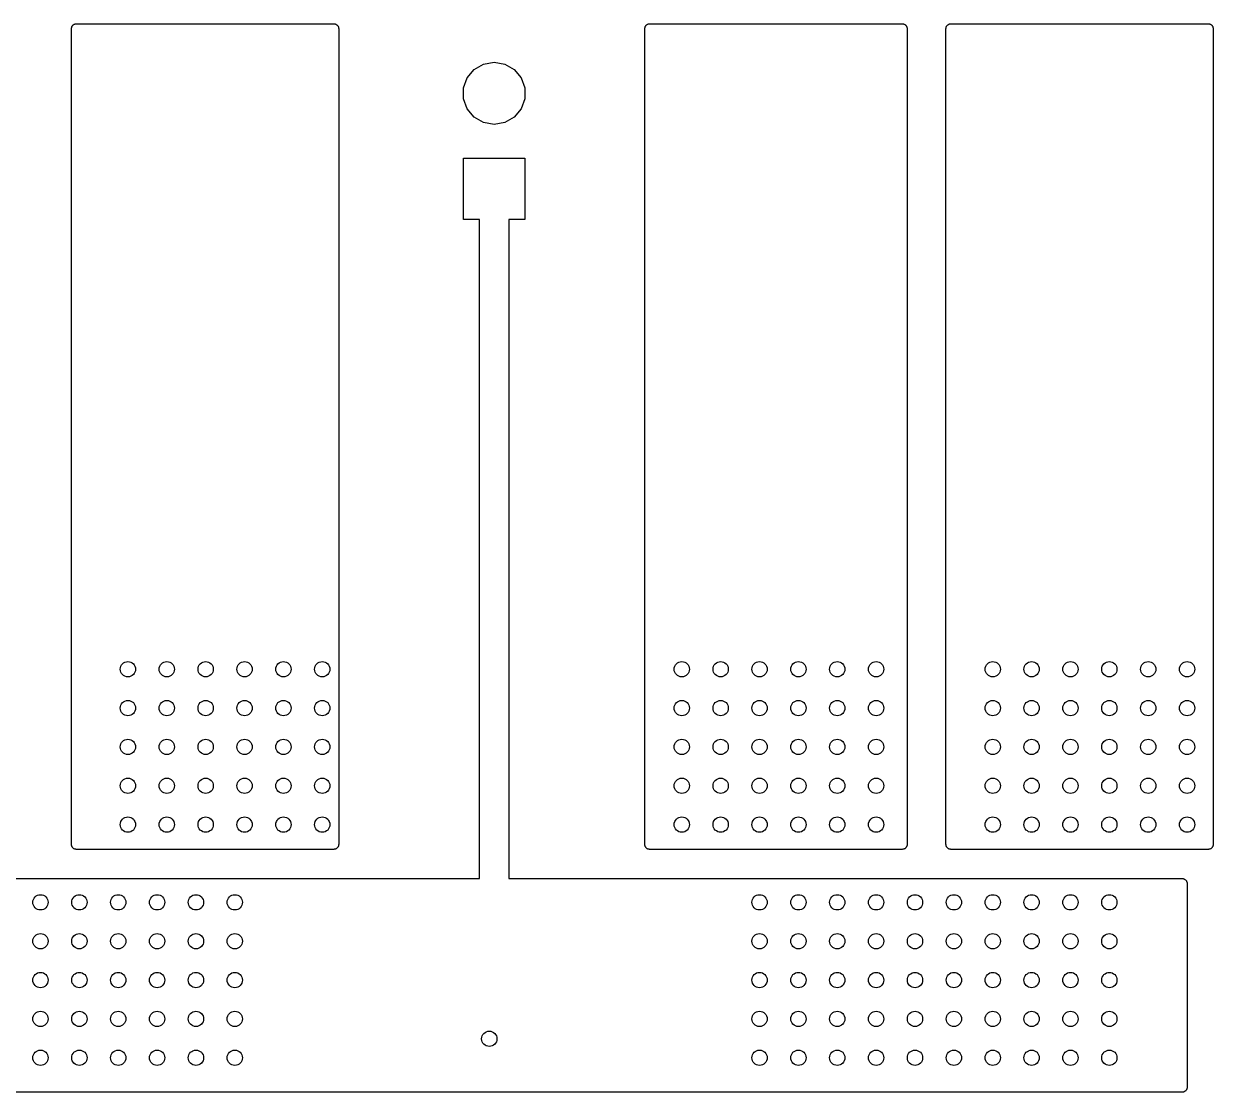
# Model space of a CAD drawing. Extents: x 40 to 164, y -163 to -60.
# Drawn here: x 127.79 to 158.88, y -87.63 to -59.69 of the extents above; entities that cross this region are included whole.
import ezdxf

# ---------------------------------------------------------------- set-up
doc = ezdxf.new("R2010")
doc.units = 0
doc.header["$MEASUREMENT"] = 0
doc.layers.add('BLACK', color=7, linetype='CONTINUOUS')

msp = doc.modelspace()

# ---------------------------------------------------------------- linework, layer by layer
at = {"layer": 'BLACK', "linetype": 'CONTINUOUS'}
for p, q in [((129.127, -59.6957), (129.137, -59.6919)), ((129.137, -59.6919), (129.148, -59.6919)), ((129.148, -59.6919), (129.159, -59.69)), ((129.159, -59.69), (135.89, -59.69)), ((135.89, -59.69), (135.901, -59.6919)), ((135.901, -59.6919), (135.912, -59.6919)), ((135.912, -59.6919), (135.922, -59.6957)), ((144.113, -59.6957), (144.123, -59.6919)), ((144.123, -59.6919), (144.134, -59.6919)), ((144.134, -59.6919), (144.145, -59.69)), ((144.145, -59.69), (150.749, -59.69)), ((150.749, -59.69), (150.76, -59.6919)), ((150.76, -59.6919), (150.771, -59.6919)), ((150.771, -59.6919), (150.781, -59.6957)), ((151.987, -59.6957), (151.997, -59.6919)), ((151.997, -59.6919), (152.008, -59.6919)), ((152.008, -59.6919), (152.019, -59.69)), ((152.019, -59.69), (158.75, -59.69)), ((158.75, -59.69), (158.761, -59.6919)), ((158.761, -59.6919), (158.772, -59.6919)), ((158.772, -59.6919), (158.782, -59.6957)), ((129.032, -59.817), (129.034, -59.8061)), ((129.032, -81.153), (129.032, -59.817)), ((129.034, -59.7949), (129.038, -59.7845)), ((129.034, -59.8061), (129.034, -59.7949)), ((129.038, -59.7845), (129.04, -59.7736)), ((129.04, -59.7736), (129.045, -59.7639)), ((129.045, -59.7639), (129.049, -59.7535)), ((129.049, -59.7535), (129.056, -59.745)), ((129.056, -59.745), (129.062, -59.7354)), ((129.062, -59.7354), (129.07, -59.7282)), ((129.07, -59.7282), (129.077, -59.7197)), ((129.077, -59.7197), (129.087, -59.7142)), ((129.087, -59.7142), (129.095, -59.707)), ((129.095, -59.707), (129.106, -59.7032)), ((129.106, -59.7032), (129.116, -59.6977)), ((129.116, -59.6977), (129.127, -59.6957)), ((135.922, -59.6957), (135.933, -59.6977)), ((135.933, -59.6977), (135.943, -59.7032)), ((135.943, -59.7032), (135.953, -59.707)), ((135.953, -59.707), (135.962, -59.7142)), ((135.962, -59.7142), (135.972, -59.7197)), ((135.972, -59.7197), (135.979, -59.7282)), ((135.979, -59.7282), (135.987, -59.7354)), ((135.987, -59.7354), (135.993, -59.745)), ((135.993, -59.745), (136, -59.7535)), ((136, -59.7535), (136.004, -59.7639)), ((136.004, -59.7639), (136.009, -59.7736)), ((136.009, -59.7736), (136.011, -59.7845)), ((136.011, -59.7845), (136.015, -59.7949)), ((136.015, -59.7949), (136.015, -59.8061)), ((136.015, -59.8061), (136.017, -59.817)), ((136.017, -59.817), (136.017, -81.153)), ((144.018, -59.817), (144.02, -59.8061)), ((144.018, -81.153), (144.018, -59.817)), ((144.02, -59.7949), (144.024, -59.7845)), ((144.02, -59.8061), (144.02, -59.7949)), ((144.024, -59.7845), (144.026, -59.7736)), ((144.026, -59.7736), (144.031, -59.7639)), ((144.031, -59.7639), (144.035, -59.7535)), ((144.035, -59.7535), (144.042, -59.745)), ((144.042, -59.745), (144.048, -59.7354)), ((144.048, -59.7354), (144.056, -59.7282)), ((144.056, -59.7282), (144.063, -59.7197)), ((144.063, -59.7197), (144.073, -59.7142)), ((144.073, -59.7142), (144.082, -59.707)), ((144.082, -59.707), (144.092, -59.7032)), ((144.092, -59.7032), (144.102, -59.6977)), ((144.102, -59.6977), (144.113, -59.6957)), ((150.781, -59.6957), (150.792, -59.6977)), ((150.792, -59.6977), (150.802, -59.7032)), ((150.802, -59.7032), (150.812, -59.707)), ((150.812, -59.707), (150.821, -59.7142)), ((150.821, -59.7142), (150.831, -59.7197)), ((150.831, -59.7197), (150.838, -59.7282)), ((150.838, -59.7282), (150.846, -59.7354)), ((150.846, -59.7354), (150.852, -59.745)), ((150.852, -59.745), (150.859, -59.7535)), ((150.859, -59.7535), (150.863, -59.7639)), ((150.863, -59.7639), (150.868, -59.7736)), ((150.868, -59.7736), (150.87, -59.7845)), ((150.87, -59.7845), (150.874, -59.7949)), ((150.874, -59.7949), (150.874, -59.8061)), ((150.874, -59.8061), (150.876, -59.817)), ((150.876, -59.817), (150.876, -81.153)), ((151.892, -59.817), (151.894, -59.8061)), ((151.892, -81.153), (151.892, -59.817)), ((151.894, -59.7949), (151.898, -59.7845)), ((151.894, -59.8061), (151.894, -59.7949)), ((151.898, -59.7845), (151.9, -59.7736)), ((151.9, -59.7736), (151.905, -59.7639)), ((151.905, -59.7639), (151.909, -59.7535)), ((151.909, -59.7535), (151.916, -59.745)), ((151.916, -59.745), (151.922, -59.7354)), ((151.922, -59.7354), (151.93, -59.7282)), ((151.93, -59.7282), (151.937, -59.7197)), ((151.937, -59.7197), (151.947, -59.7142)), ((151.947, -59.7142), (151.956, -59.707)), ((151.956, -59.707), (151.966, -59.7032)), ((151.966, -59.7032), (151.976, -59.6977)), ((151.976, -59.6977), (151.987, -59.6957)), ((158.782, -59.6957), (158.793, -59.6977)), ((158.793, -59.6977), (158.803, -59.7032)), ((158.803, -59.7032), (158.814, -59.707)), ((158.814, -59.707), (158.822, -59.7142)), ((158.822, -59.7142), (158.832, -59.7197)), ((158.832, -59.7197), (158.839, -59.7282)), ((158.839, -59.7282), (158.847, -59.7354)), ((158.847, -59.7354), (158.853, -59.745)), ((158.853, -59.745), (158.86, -59.7535)), ((158.86, -59.7535), (158.864, -59.7639)), ((158.864, -59.7639), (158.869, -59.7736)), ((158.869, -59.7736), (158.871, -59.7845)), ((158.871, -59.7845), (158.875, -59.7949)), ((158.875, -59.7949), (158.875, -59.8061)), ((158.875, -59.8061), (158.877, -59.817)), ((158.877, -59.817), (158.877, -81.153)), ((139.377, -61.1018), (139.559, -60.8857)), ((139.559, -60.8857), (139.803, -60.7446)), ((139.803, -60.7446), (140.081, -60.6957)), ((140.081, -60.6957), (140.359, -60.7446)), ((140.359, -60.7446), (140.603, -60.8857)), ((140.603, -60.8857), (140.785, -61.1018)), ((139.281, -61.3669), (139.377, -61.1018)), ((140.785, -61.1018), (140.881, -61.3669)), ((139.281, -61.6491), (139.281, -61.3669)), ((140.881, -61.3669), (140.881, -61.6491)), ((139.377, -61.9142), (139.281, -61.6491)), ((140.881, -61.6491), (140.785, -61.9142)), ((139.559, -62.1303), (139.377, -61.9142)), ((139.803, -62.2714), (139.559, -62.1303)), ((140.603, -62.1303), (140.359, -62.2714)), ((140.785, -61.9142), (140.603, -62.1303)), ((140.081, -62.3203), (139.803, -62.2714)), ((140.359, -62.2714), (140.081, -62.3203)), ((139.281, -64.808), (139.281, -63.208)), ((139.281, -63.208), (140.881, -63.208)), ((140.881, -63.208), (140.881, -64.808)), ((139.7, -64.808), (139.281, -64.808)), ((139.7, -65.5367), (139.7, -64.808)), ((140.881, -64.808), (140.462, -64.808)), ((140.462, -64.808), (140.462, -82.042)), ((139.7, -82.042), (139.7, -65.5367)), ((139.7, -65.5367), (139.7, -65.5367)), ((129.034, -81.1639), (129.032, -81.153)), ((129.034, -81.1751), (129.034, -81.1639)), ((129.038, -81.1855), (129.034, -81.1751)), ((129.04, -81.1964), (129.038, -81.1855)), ((129.045, -81.2061), (129.04, -81.1964)), ((129.049, -81.2165), (129.045, -81.2061)), ((129.056, -81.225), (129.049, -81.2165)), ((129.062, -81.2346), (129.056, -81.225)), ((129.07, -81.2418), (129.062, -81.2346)), ((129.077, -81.2503), (129.07, -81.2418)), ((129.087, -81.2558), (129.077, -81.2503)), ((129.095, -81.263), (129.087, -81.2558)), ((129.106, -81.2668), (129.095, -81.263)), ((129.116, -81.2723), (129.106, -81.2668)), ((129.127, -81.2743), (129.116, -81.2723)), ((129.137, -81.2781), (129.127, -81.2743)), ((129.148, -81.2781), (129.137, -81.2781)), ((129.159, -81.28), (129.148, -81.2781)), ((135.89, -81.28), (129.159, -81.28)), ((135.901, -81.2781), (135.89, -81.28)), ((135.912, -81.2781), (135.901, -81.2781)), ((135.922, -81.2743), (135.912, -81.2781)), ((135.933, -81.2723), (135.922, -81.2743)), ((135.943, -81.2668), (135.933, -81.2723)), ((135.953, -81.263), (135.943, -81.2668)), ((135.962, -81.2558), (135.953, -81.263)), ((135.972, -81.2503), (135.962, -81.2558)), ((135.979, -81.2418), (135.972, -81.2503)), ((135.987, -81.2346), (135.979, -81.2418)), ((135.993, -81.225), (135.987, -81.2346)), ((136, -81.2165), (135.993, -81.225)), ((136.004, -81.2061), (136, -81.2165)), ((136.009, -81.1964), (136.004, -81.2061)), ((136.011, -81.1855), (136.009, -81.1964)), ((136.015, -81.1751), (136.011, -81.1855)), ((136.017, -81.153), (136.015, -81.1639)), ((136.015, -81.1639), (136.015, -81.1751)), ((144.02, -81.1639), (144.018, -81.153)), ((144.02, -81.1751), (144.02, -81.1639)), ((144.024, -81.1855), (144.02, -81.1751)), ((144.026, -81.1964), (144.024, -81.1855)), ((144.031, -81.2061), (144.026, -81.1964)), ((144.035, -81.2165), (144.031, -81.2061)), ((144.042, -81.225), (144.035, -81.2165)), ((144.048, -81.2346), (144.042, -81.225)), ((144.056, -81.2418), (144.048, -81.2346)), ((144.063, -81.2503), (144.056, -81.2418)), ((144.073, -81.2558), (144.063, -81.2503)), ((144.082, -81.263), (144.073, -81.2558)), ((144.092, -81.2668), (144.082, -81.263)), ((144.102, -81.2723), (144.092, -81.2668)), ((144.113, -81.2743), (144.102, -81.2723)), ((144.123, -81.2781), (144.113, -81.2743)), ((144.134, -81.2781), (144.123, -81.2781)), ((144.145, -81.28), (144.134, -81.2781)), ((150.749, -81.28), (144.145, -81.28)), ((150.76, -81.2781), (150.749, -81.28)), ((150.771, -81.2781), (150.76, -81.2781)), ((150.781, -81.2743), (150.771, -81.2781)), ((150.792, -81.2723), (150.781, -81.2743)), ((150.802, -81.2668), (150.792, -81.2723)), ((150.812, -81.263), (150.802, -81.2668)), ((150.821, -81.2558), (150.812, -81.263)), ((150.831, -81.2503), (150.821, -81.2558)), ((150.838, -81.2418), (150.831, -81.2503)), ((150.846, -81.2346), (150.838, -81.2418)), ((150.852, -81.225), (150.846, -81.2346)), ((150.859, -81.2165), (150.852, -81.225)), ((150.863, -81.2061), (150.859, -81.2165)), ((150.868, -81.1964), (150.863, -81.2061)), ((150.87, -81.1855), (150.868, -81.1964)), ((150.874, -81.1751), (150.87, -81.1855)), ((150.876, -81.153), (150.874, -81.1639)), ((150.874, -81.1639), (150.874, -81.1751)), ((151.894, -81.1639), (151.892, -81.153)), ((151.894, -81.1751), (151.894, -81.1639)), ((151.898, -81.1855), (151.894, -81.1751)), ((151.9, -81.1964), (151.898, -81.1855)), ((151.905, -81.2061), (151.9, -81.1964)), ((151.909, -81.2165), (151.905, -81.2061)), ((151.916, -81.225), (151.909, -81.2165)), ((151.922, -81.2346), (151.916, -81.225)), ((151.93, -81.2418), (151.922, -81.2346)), ((151.937, -81.2503), (151.93, -81.2418)), ((151.947, -81.2558), (151.937, -81.2503)), ((151.956, -81.263), (151.947, -81.2558)), ((151.966, -81.2668), (151.956, -81.263)), ((151.976, -81.2723), (151.966, -81.2668)), ((151.987, -81.2743), (151.976, -81.2723)), ((151.997, -81.2781), (151.987, -81.2743)), ((152.008, -81.2781), (151.997, -81.2781)), ((152.019, -81.28), (152.008, -81.2781)), ((158.75, -81.28), (152.019, -81.28)), ((158.761, -81.2781), (158.75, -81.28)), ((158.772, -81.2781), (158.761, -81.2781)), ((158.782, -81.2743), (158.772, -81.2781)), ((158.793, -81.2723), (158.782, -81.2743)), ((158.803, -81.2668), (158.793, -81.2723)), ((158.814, -81.263), (158.803, -81.2668)), ((158.822, -81.2558), (158.814, -81.263)), ((158.832, -81.2503), (158.822, -81.2558)), ((158.839, -81.2418), (158.832, -81.2503)), ((158.847, -81.2346), (158.839, -81.2418)), ((158.853, -81.225), (158.847, -81.2346)), ((158.86, -81.2165), (158.853, -81.225)), ((158.864, -81.2061), (158.86, -81.2165)), ((158.869, -81.1964), (158.864, -81.2061)), ((158.871, -81.1855), (158.869, -81.1964)), ((158.875, -81.1751), (158.871, -81.1855)), ((158.877, -81.153), (158.875, -81.1639)), ((158.875, -81.1639), (158.875, -81.1751)), ((98.0565, -82.042), (139.7, -82.042)), ((140.462, -82.042), (158.067, -82.042)), ((158.067, -82.042), (158.078, -82.0439)), ((158.078, -82.0439), (158.089, -82.0439)), ((158.089, -82.0439), (158.099, -82.0477)), ((158.099, -82.0477), (158.11, -82.0497)), ((158.11, -82.0497), (158.12, -82.0552)), ((158.12, -82.0552), (158.13, -82.059)), ((158.13, -82.059), (158.139, -82.0662)), ((158.139, -82.0662), (158.149, -82.0717)), ((158.149, -82.0717), (158.156, -82.0802)), ((158.156, -82.0802), (158.164, -82.0874)), ((158.164, -82.0874), (158.17, -82.097)), ((158.17, -82.097), (158.177, -82.1055)), ((158.177, -82.1055), (158.181, -82.1159)), ((158.181, -82.1159), (158.186, -82.1256)), ((158.186, -82.1256), (158.188, -82.1365)), ((158.188, -82.1365), (158.192, -82.1469)), ((158.192, -82.1469), (158.192, -82.1581)), ((158.192, -82.1581), (158.194, -82.169)), ((158.194, -82.169), (158.194, -87.503)), ((158.067, -87.63), (45.8486, -87.63)), ((158.078, -87.6281), (158.067, -87.63)), ((158.089, -87.6281), (158.078, -87.6281)), ((158.099, -87.6243), (158.089, -87.6281)), ((158.11, -87.6223), (158.099, -87.6243)), ((158.12, -87.6168), (158.11, -87.6223)), ((158.13, -87.613), (158.12, -87.6168)), ((158.139, -87.6058), (158.13, -87.613)), ((158.149, -87.6003), (158.139, -87.6058)), ((158.156, -87.5918), (158.149, -87.6003)), ((158.164, -87.5846), (158.156, -87.5918)), ((158.17, -87.575), (158.164, -87.5846)), ((158.177, -87.5665), (158.17, -87.575)), ((158.181, -87.5561), (158.177, -87.5665)), ((158.186, -87.5464), (158.181, -87.5561)), ((158.188, -87.5355), (158.186, -87.5464)), ((158.192, -87.5251), (158.188, -87.5355)), ((158.194, -87.503), (158.192, -87.5139)), ((158.192, -87.5139), (158.192, -87.5251))]:
    msp.add_line(p, q, dxfattribs=at)
at = {"layer": 'BLACK'}
for centre in [(130.508, -76.5683), (131.524, -76.5683), (132.54, -76.5683), (133.556, -76.5683), (134.572, -76.5683), (135.588, -76.5683), (144.986, -76.5683), (146.002, -76.5683), (147.018, -76.5683), (148.034, -76.5683), (149.05, -76.5683), (150.066, -76.5683), (153.114, -76.5683), (154.13, -76.5683), (155.146, -76.5683), (156.162, -76.5683), (157.178, -76.5683), (158.194, -76.5683), (130.508, -77.5843), (131.524, -77.5843), (132.54, -77.5843), (133.556, -77.5843), (134.572, -77.5843), (135.588, -77.5843), (144.986, -77.5843), (146.002, -77.5843), (147.018, -77.5843), (148.034, -77.5843), (149.05, -77.5843), (150.066, -77.5843), (153.114, -77.5843), (154.13, -77.5843), (155.146, -77.5843), (156.162, -77.5843), (157.178, -77.5843), (158.194, -77.5843), (130.508, -78.6003), (131.524, -78.6003), (132.54, -78.6003), (133.556, -78.6003), (134.572, -78.6003), (135.588, -78.6003), (144.986, -78.6003), (146.002, -78.6003), (147.018, -78.6003), (148.034, -78.6003), (149.05, -78.6003), (150.066, -78.6003), (153.114, -78.6003), (154.13, -78.6003), (155.146, -78.6003), (156.162, -78.6003), (157.178, -78.6003), (158.194, -78.6003), (130.508, -79.6163), (131.524, -79.6163), (132.54, -79.6163), (133.556, -79.6163), (134.572, -79.6163), (135.588, -79.6163), (144.986, -79.6163), (146.002, -79.6163), (147.018, -79.6163), (148.034, -79.6163), (149.05, -79.6163), (150.066, -79.6163), (153.114, -79.6163), (154.13, -79.6163), (155.146, -79.6163), (156.162, -79.6163), (157.178, -79.6163), (158.194, -79.6163), (130.508, -80.6323), (131.524, -80.6323), (132.54, -80.6323), (133.556, -80.6323), (134.572, -80.6323), (135.588, -80.6323), (144.986, -80.6323), (146.002, -80.6323), (147.018, -80.6323), (148.034, -80.6323), (149.05, -80.6323), (150.066, -80.6323), (153.114, -80.6323), (154.13, -80.6323), (155.146, -80.6323), (156.162, -80.6323), (157.178, -80.6323), (158.194, -80.6323), (128.222, -82.6643), (129.238, -82.6643), (130.254, -82.6643), (131.27, -82.6643), (132.286, -82.6643), (133.302, -82.6643), (147.018, -82.6643), (148.034, -82.6643), (149.05, -82.6643), (150.066, -82.6643), (151.082, -82.6643), (152.098, -82.6643), (153.114, -82.6643), (154.13, -82.6643), (155.146, -82.6643), (156.162, -82.6643), (128.222, -83.6803), (129.238, -83.6803), (130.254, -83.6803), (131.27, -83.6803), (132.286, -83.6803), (133.302, -83.6803), (147.018, -83.6803), (148.034, -83.6803), (149.05, -83.6803), (150.066, -83.6803), (151.082, -83.6803), (152.098, -83.6803), (153.114, -83.6803), (154.13, -83.6803), (155.146, -83.6803), (156.162, -83.6803), (128.222, -84.6963), (129.238, -84.6963), (130.254, -84.6963), (131.27, -84.6963), (132.286, -84.6963), (133.302, -84.6963), (147.018, -84.6963), (148.034, -84.6963), (149.05, -84.6963), (150.066, -84.6963), (151.082, -84.6963), (152.098, -84.6963), (153.114, -84.6963), (154.13, -84.6963), (155.146, -84.6963), (156.162, -84.6963), (128.222, -85.7123), (129.238, -85.7123), (130.254, -85.7123), (131.27, -85.7123), (132.286, -85.7123), (133.302, -85.7123), (147.018, -85.7123), (148.034, -85.7123), (149.05, -85.7123), (150.066, -85.7123), (151.082, -85.7123), (152.098, -85.7123), (153.114, -85.7123), (154.13, -85.7123), (155.146, -85.7123), (156.162, -85.7123), (139.954, -86.233), (128.222, -86.7283), (129.238, -86.7283), (130.254, -86.7283), (131.27, -86.7283), (132.286, -86.7283), (133.302, -86.7283), (147.018, -86.7283), (148.034, -86.7283), (149.05, -86.7283), (150.066, -86.7283), (151.082, -86.7283), (152.098, -86.7283), (153.114, -86.7283), (154.13, -86.7283), (155.146, -86.7283), (156.162, -86.7283)]:
    msp.add_circle(centre, 0.2, dxfattribs=at)

doc.saveas('drawing.dxf')
